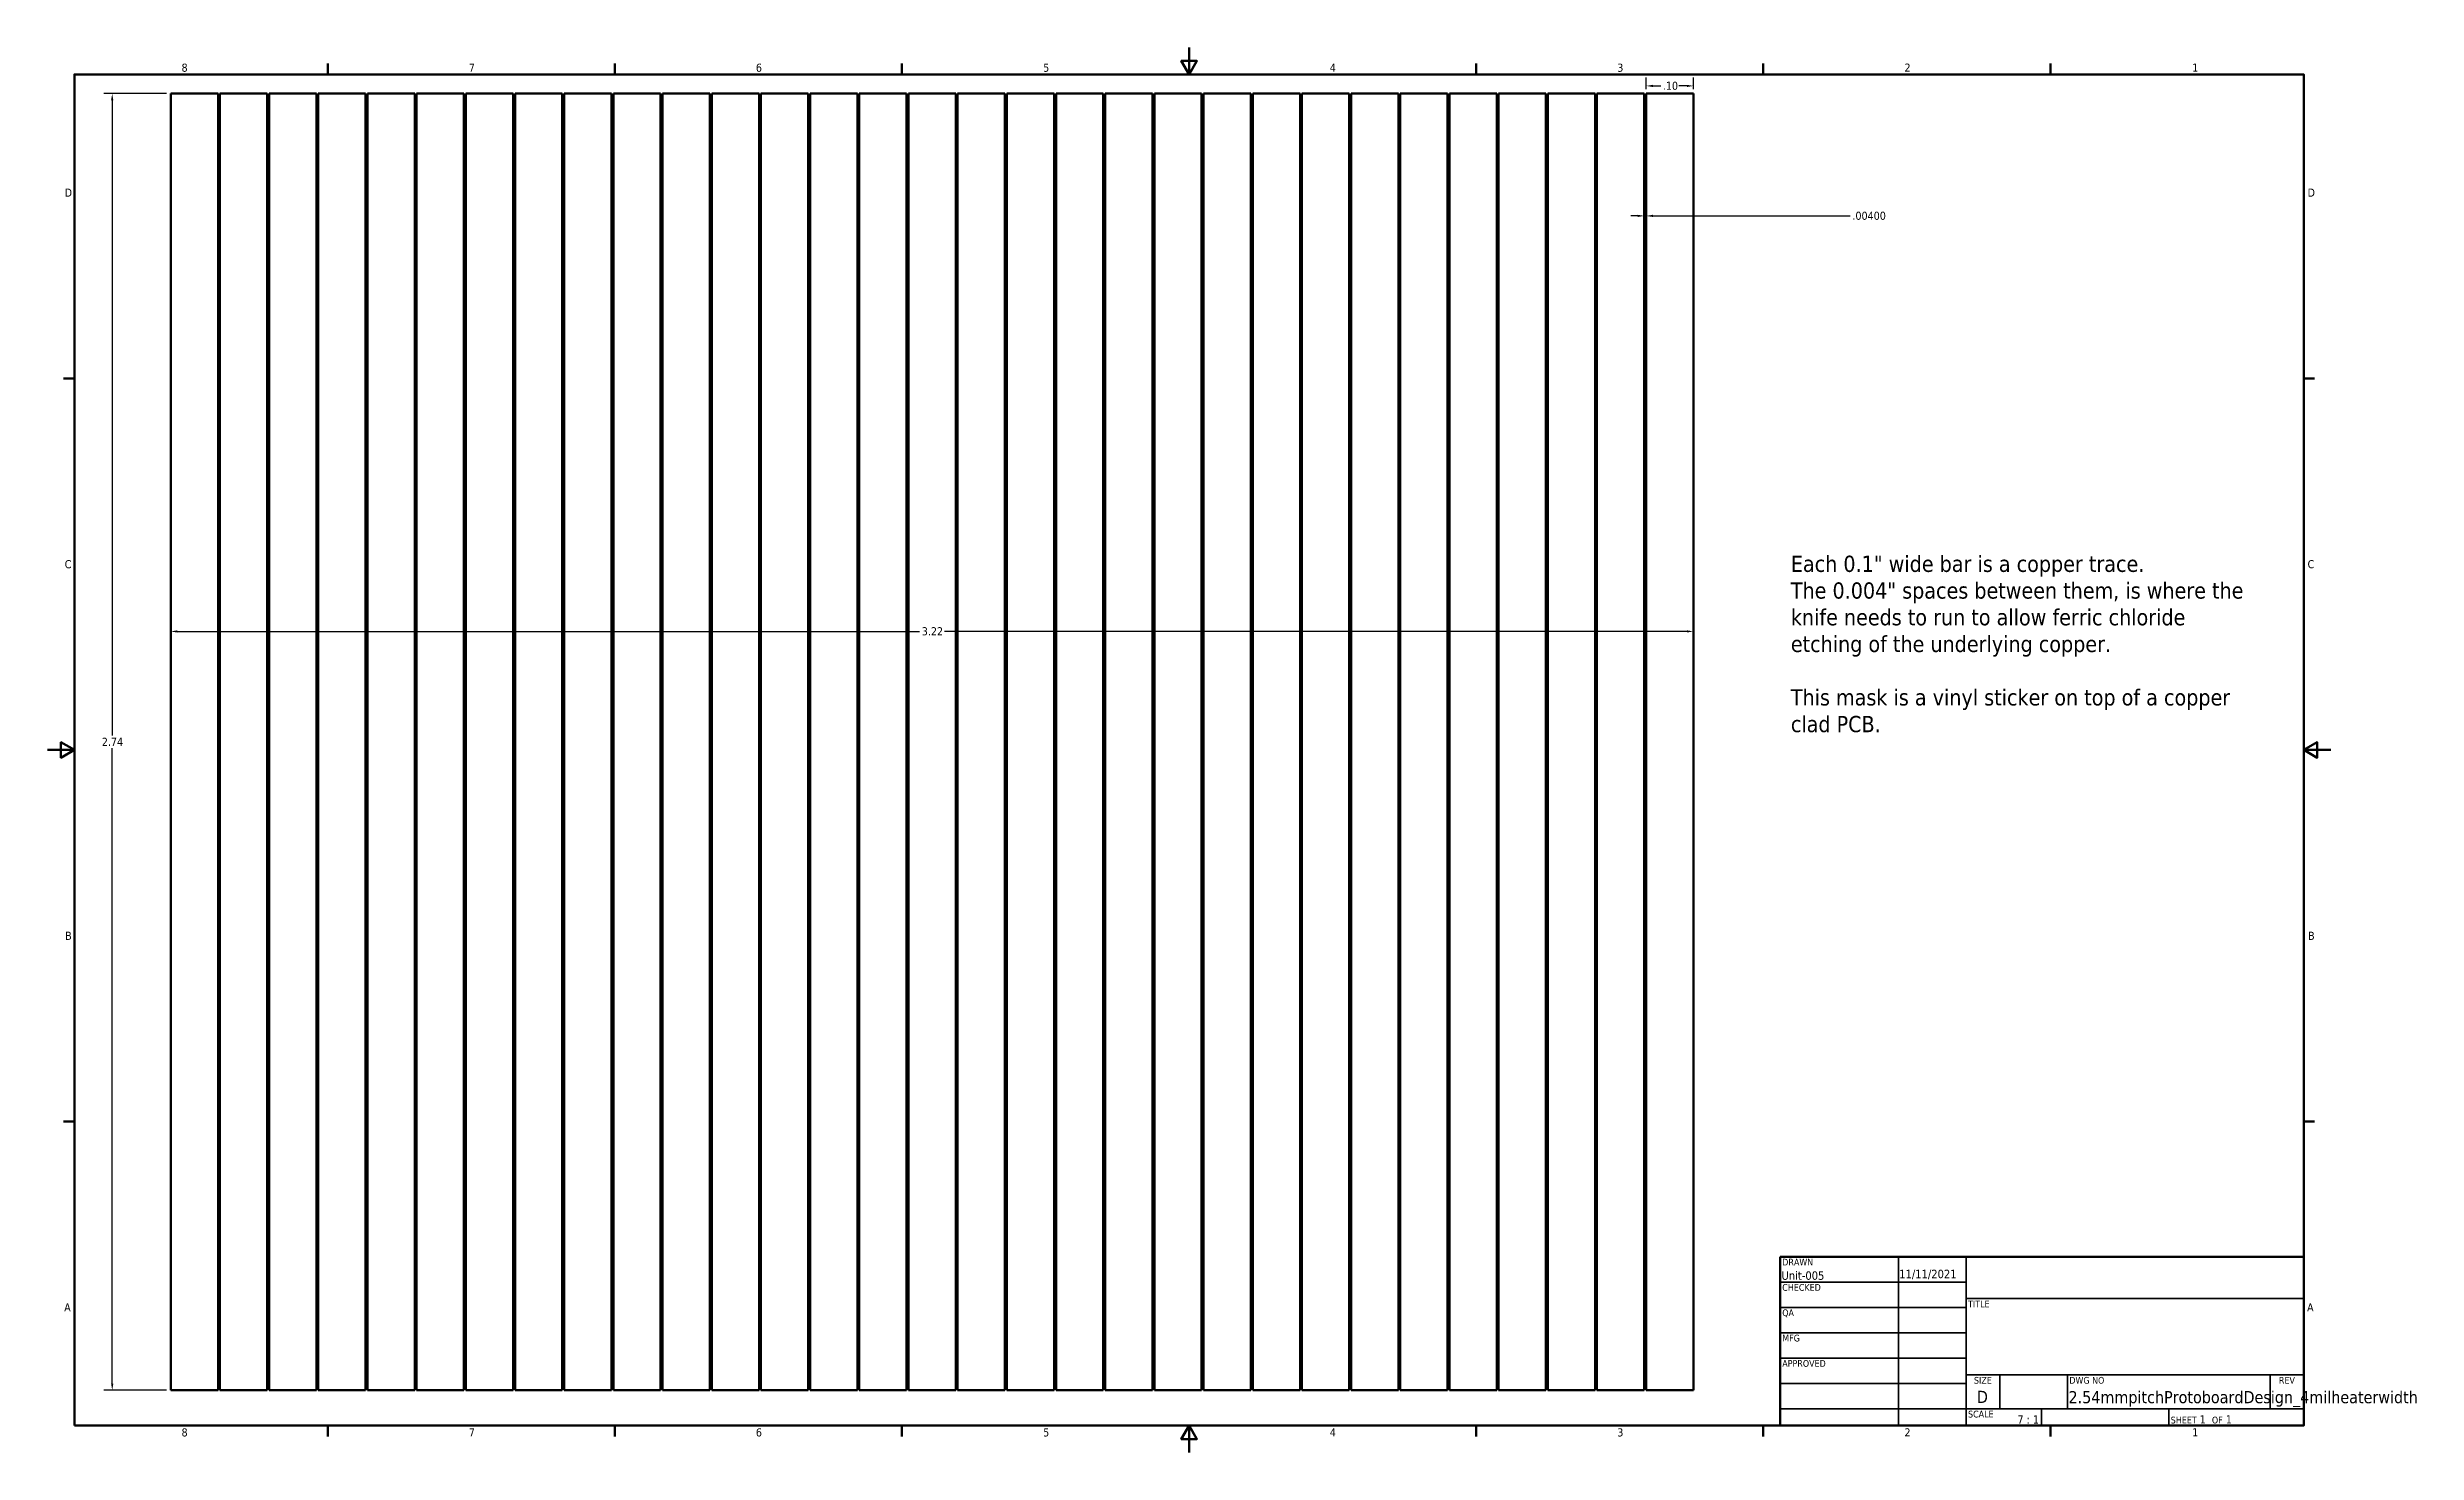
# Model space of a CAD drawing. Header units: inches. Extents: x 0.01 to 5.02, y 0.09 to 3.06.
import ezdxf
from ezdxf.enums import TextEntityAlignment as Align

# ---------------------------------------------------------------- set-up
doc = ezdxf.new("R2010")
doc.units = ezdxf.units.IN
doc.header["$LTSCALE"] = 0.142857
doc.header["$MEASUREMENT"] = 0
for name, color, linetype, lineweight in [('Border (ANSI)', 7, 'Continuous', 70), ('Dimension (ANSI)', 7, 'Continuous', 25), ('Symbol (ANSI)', 7, 'Continuous', 25), ('Title (ANSI)', 7, 'Continuous', 50), ('Visible (ANSI)', 7, 'Continuous', 50)]:
    doc.layers.add(name, color=color, linetype=linetype, lineweight=lineweight)
doc.styles.add('Note Text (ANSI)', font='tahoma.ttf')
doc.styles.add('Text Style30', font='tahoma.ttf')
doc.styles.add('Text Style38', font='tahoma.ttf')
doc.styles.add('Text Style39', font='tahoma.ttf')
doc.dimstyles.new('Default (ANSI)', dxfattribs={"dimscale": 0.142857, "dimtxt": 0.12, "dimasz": 0.098425, "dimexe": 0.125, "dimexo": 0.0625, "dimgap": 0.031496, "dimtad": 0, "dimtih": 1, "dimtoh": 1, "dimrnd": 1e-08, "dimzin": 4, "dimdsep": 46, "dimtxsty": 'Note Text (ANSI)', "dimcen": 0.09, "dimdle": 0.393701, "dimclrd": 256, "dimclre": 256, "dimclrt": 256, "dimadec": 0, "dimazin": 1, "dimtfac": 1, "dimtofl": 0, "dimtmove": 0, "dimatfit": 3, "dimfxl": 1, "dimtolj": 1, "dimtzin": 4, "dimlwd": -1, "dimlwe": -1, "dimarcsym": 0})

# ---------------------------------------------------------------- blocks, each defined once
blk = doc.blocks.new('Borders Default Border')
at = {"layer": 'Border (ANSI)'}
for p, q in [((4.25, 21), (4.25, 21.16)), ((8.5, 21), (8.5, 21.16)), ((12.75, 21), (12.75, 21.16)), ((21.25, 21), (21.25, 21.16)), ((25.5, 21), (25.5, 21.16)), ((29.75, 21), (29.75, 21.16)), ((0.5, 16.5), (0.34, 16.5)), ((33.5, 16.5), (33.66, 16.5)), ((0.5, 5.5), (0.34, 5.5)), ((33.5, 5.5), (33.66, 5.5)), ((4.25, 1), (4.25, 0.84)), ((8.5, 1), (8.5, 0.84)), ((12.75, 1), (12.75, 0.84)), ((21.25, 1), (21.25, 0.84)), ((25.5, 1), (25.5, 0.84)), ((29.75, 1), (29.75, 0.84))]:
    blk.add_line(p, q, dxfattribs=at)
at = {"layer": 'Border (ANSI)', "flags": 128}
for points in [[(17, 21.4), (17, 21), (16.885, 21.2), (17.115, 21.2), (17, 21)], [(0.5, 1), (0.5, 21), (33.5, 21), (33.5, 1), (0.5, 1)], [(0.1, 11), (0.5, 11), (0.3, 11.115), (0.3, 10.885), (0.5, 11)], [(33.9, 11), (33.5, 11), (33.7, 11.115), (33.7, 10.885), (33.5, 11)], [(17, 0.6), (17, 1), (16.885, 0.8), (17.115, 0.8), (17, 1)]]:
    blk.add_lwpolyline(points, dxfattribs=at)
at = {"layer": 'Border (ANSI)', "char_height": 0.12, "attachment_point": 7, "style": 'Note Text (ANSI)'}
for s, insert in [('8', (2.086, 21.037)), ('7', (6.338, 21.04)), ('6', (10.587, 21.037)), ('5', (14.84, 21.037)), ('4', (19.083, 21.04)), ('3', (23.338, 21.037)), ('2', (27.589, 21.04)), ('1', (31.848, 21.04)), ('D', (0.356, 19.19)), ('D', (33.556, 19.19)), ('C', (0.356, 13.688)), ('C', (33.556, 13.688)), ('B', (0.363, 8.19)), ('B', (33.563, 8.19)), ('A', (0.349, 2.69)), ('A', (33.549, 2.69)), ('8', (2.086, 0.837)), ('7', (6.338, 0.84)), ('6', (10.587, 0.837)), ('5', (14.84, 0.837)), ('4', (19.083, 0.84)), ('3', (23.338, 0.837)), ('2', (27.589, 0.84)), ('1', (31.848, 0.84))]:
    blk.add_mtext(s, dxfattribs=dict(at, insert=insert))
blk = doc.blocks.new('Title Blocks ANSI - Large')
at = {"layer": 'Title (ANSI)'}
for p, q in [((5, 7.45), (5, 4.95)), ((12.75, 7.45), (5, 7.45)), ((12.75, 4.95), (12.75, 7.45)), ((5, 4.95), (12.75, 4.95))]:
    blk.add_line(p, q, dxfattribs=at)
at = {"layer": 'Title (ANSI)', "lineweight": 35}
for p, q in [((6.75, 4.95), (6.75, 7.45)), ((7.75, 4.95), (7.75, 7.45)), ((5, 7.075), (7.75, 7.075)), ((5, 6.7), (7.75, 6.7)), ((7.75, 6.83), (12.75, 6.83)), ((5, 6.325), (7.75, 6.325)), ((5, 5.95), (7.75, 5.95)), ((12.75, 5.7), (7.75, 5.7)), ((8.25, 5.2), (8.25, 5.7)), ((9.25, 5.2), (9.25, 5.7)), ((12.25, 5.2), (12.25, 5.7)), ((5, 5.575), (7.75, 5.575)), ((7.75, 5.2), (5, 5.2)), ((12.75, 5.2), (7.75, 5.2)), ((8.87, 5.2), (8.87, 4.95)), ((10.75, 5.2), (10.75, 4.95))]:
    blk.add_line(p, q, dxfattribs=at)
at = {"layer": 'Title (ANSI)', "style": 'Text Style38'}
for s, p in [('DRAWN', (5.03, 7.42)), ('CHECKED', (5.03, 7.045)), ('QA', (5.03, 6.67)), ('TITLE', (7.78, 6.8)), ('MFG', (5.03, 6.295)), ('APPROVED', (5.03, 5.92)), ('DWG NO', (9.28, 5.67)), ('SCALE', (7.78, 5.17))]:
    blk.add_text(s, height=0.1, dxfattribs=at).set_placement(p, align=Align.TOP_LEFT)
for s, p in [('SIZE', (8, 5.67)), ('REV', (12.5, 5.67))]:
    blk.add_text(s, height=0.1, dxfattribs=at).set_placement(p, align=Align.TOP_CENTER)
at = {"layer": 'Title (ANSI)', "insert": (10.78, 4.98), "char_height": 0.12, "attachment_point": 7, "style": 'Note Text (ANSI)'}
blk.add_mtext('\\fTahoma|b0|i0;\\H0.1000;SHEET\\fTahoma|b0|i0;\\H0.1200; 1  \\fTahoma|b0|i0;\\H0.1000;OF\\fTahoma|b0|i0;\\H0.1200; 1 ', dxfattribs=at)
at = {"layer": 'Title (ANSI)'}
for tag, p, height, style in [('AUTHOR_001', (5.019, 7.108), 0.125, 'Text Style39'), ('CREATION_DATE_001', (6.761, 7.132), 0.125, 'Text Style39'), ('Sheet_Size_001', (7.911, 5.285), 0.18, 'Text Style30'), ('PART_NUMBER_001', (9.267, 5.281), 0.18, 'Text Style30'), ('Initial_View_Scale_001', (8.512, 4.98), 0.12, 'Note Text (ANSI)')]:
    blk.add_attdef(tag, p, '', height=height, dxfattribs=dict(at, style=style))
at = {"layer": 'Title (ANSI)', "style": 'Text Style39'}
for tag, p in [('COMPANY', (10.25, 7.14)), ('REVISION_NUMBER', (12.5, 5.375))]:
    blk.add_attdef(tag, text='', height=0.125, dxfattribs=at).set_placement(p, align=Align.MIDDLE_CENTER)
for tag, p in [('CHECKED_BY', (5.03, 6.73)), ('CHECKED_DATE', (6.78, 6.73)), ('MFG_APPROVED_BY', (5.03, 5.98)), ('MFG_APPROVED_DATE', (6.78, 5.98)), ('ENG_APPROVED_BY', (5.03, 5.605)), ('ENG_APPROVAL_DATE', (6.78, 5.605))]:
    blk.add_attdef(tag, text='', height=0.125, dxfattribs=at).set_placement(p, align=Align.BOTTOM_LEFT)
at = {"layer": 'Title (ANSI)', "style": 'Text Style30'}
blk.add_attdef('TITLE', text='', height=0.18, dxfattribs=at).set_placement((7.78, 6.223), align=Align.MIDDLE_LEFT)
blk = doc.blocks.new('*D6')
at = {"layer": 'Defpoints', "color": 0, "transparency": 16777216}
for p in [(3.3911, 2.9595), (3.3951, 2.9595), (3.3951, 2.7008)]:
    blk.add_point(p, dxfattribs=at)
at = {"layer": 'Dimension (ANSI)', "transparency": 16777216}
for p, q in [((3.3771, 2.7008), (3.363, 2.7008)), ((3.4092, 2.7008), (3.8267, 2.7008))]:
    blk.add_line(p, q, dxfattribs=at)
for points in [[(3.3771, 2.7032), (3.3771, 2.6985), (3.3911, 2.7008)], [(3.4092, 2.7032), (3.4092, 2.6985), (3.3951, 2.7008)]]:
    blk.add_solid(points, dxfattribs=at)
at = {"layer": 'Dimension (ANSI)', "transparency": 16777216, "insert": (3.8312, 2.7097), "char_height": 0.01714, "attachment_point": 1, "style": 'Note Text (ANSI)'}
blk.add_mtext('\\A1;.00400', dxfattribs=at)
blk = doc.blocks.new('*D7')
at = {"layer": 'Defpoints', "color": 0, "transparency": 16777216}
for p in [(3.3951, 2.9595), (3.4951, 2.9757), (3.4951, 2.9595)]:
    blk.add_point(p, dxfattribs=at)
at = {"layer": 'Dimension (ANSI)', "transparency": 16777216}
for p, q in [((3.3951, 2.9685), (3.3951, 2.9935)), ((3.4092, 2.9757), (3.4258, 2.9757)), ((3.4811, 2.9757), (3.4645, 2.9757)), ((3.4951, 2.9685), (3.4951, 2.9935))]:
    blk.add_line(p, q, dxfattribs=at)
for points in [[(3.4092, 2.978), (3.4092, 2.9733), (3.3951, 2.9757)], [(3.4811, 2.978), (3.4811, 2.9733), (3.4951, 2.9757)]]:
    blk.add_solid(points, dxfattribs=at)
at = {"layer": 'Dimension (ANSI)', "transparency": 16777216, "insert": (3.4303, 2.9846), "char_height": 0.01714, "attachment_point": 1, "style": 'Note Text (ANSI)'}
blk.add_mtext('\\A1;.10', dxfattribs=at)
blk = doc.blocks.new('*D8')
at = {"layer": 'Defpoints', "color": 0, "transparency": 16777216}
for p in [(0.2751, 2.0809), (3.4951, 2.0809), (3.4951, 1.8221)]:
    blk.add_point(p, dxfattribs=at)
at = {"layer": 'Dimension (ANSI)', "transparency": 16777216}
for p, q in [((0.2892, 1.8221), (1.8588, 1.8221)), ((3.4811, 1.8221), (1.9114, 1.8221))]:
    blk.add_line(p, q, dxfattribs=at)
for points in [[(0.2892, 1.8245), (0.2892, 1.8198), (0.2751, 1.8221)], [(3.4811, 1.8245), (3.4811, 1.8198), (3.4951, 1.8221)]]:
    blk.add_solid(points, dxfattribs=at)
at = {"layer": 'Dimension (ANSI)', "transparency": 16777216, "insert": (1.8633, 1.8311), "char_height": 0.01714, "attachment_point": 1, "style": 'Note Text (ANSI)'}
blk.add_mtext('\\A1;3.22', dxfattribs=at)
blk = doc.blocks.new('*D9')
at = {"layer": 'Defpoints', "color": 0, "transparency": 16777216}
for p in [(0.2751, 2.9595), (0.1514, 0.2175), (0.2751, 0.2175)]:
    blk.add_point(p, dxfattribs=at)
at = {"layer": 'Dimension (ANSI)', "transparency": 16777216}
for p, q in [((0.2662, 2.9595), (0.1335, 2.9595)), ((0.1514, 2.9455), (0.1514, 1.6018)), ((0.1514, 0.2316), (0.1514, 1.5753)), ((0.2662, 0.2175), (0.1335, 0.2175))]:
    blk.add_line(p, q, dxfattribs=at)
for points in [[(0.149, 2.9455), (0.1537, 2.9455), (0.1514, 2.9595)], [(0.149, 0.2316), (0.1537, 0.2316), (0.1514, 0.2175)]]:
    blk.add_solid(points, dxfattribs=at)
at = {"layer": 'Dimension (ANSI)', "transparency": 16777216, "insert": (0.1294, 1.5973), "char_height": 0.01714, "attachment_point": 1, "style": 'Note Text (ANSI)'}
blk.add_mtext('\\A1;2.74', dxfattribs=at)

msp = doc.modelspace()

# ---------------------------------------------------------------- linework, layer by layer
at = {"layer": 'Visible (ANSI)'}
for p, q in [((0.375126, 2.959541), (0.275126, 2.959541)), ((0.275126, 2.959541), (0.275126, 0.217541)), ((0.375126, 0.217541), (0.375126, 2.959541)), ((0.479126, 2.959541), (0.379126, 2.959541)), ((0.379126, 2.959541), (0.379126, 0.217541)), ((0.479126, 0.217541), (0.479126, 2.959541)), ((0.583126, 2.959541), (0.483126, 2.959541)), ((0.483126, 2.959541), (0.483126, 0.217541)), ((0.583126, 0.217541), (0.583126, 2.959541)), ((0.687126, 2.959541), (0.587126, 2.959541)), ((0.587126, 2.959541), (0.587126, 0.217541)), ((0.687126, 0.217541), (0.687126, 2.959541)), ((0.791126, 2.959541), (0.691126, 2.959541)), ((0.691126, 2.959541), (0.691126, 0.217541)), ((0.791126, 0.217541), (0.791126, 2.959541)), ((0.895126, 2.959541), (0.795126, 2.959541)), ((0.795126, 2.959541), (0.795126, 0.217541)), ((0.895126, 0.217541), (0.895126, 2.959541)), ((0.999126, 2.959541), (0.899126, 2.959541)), ((0.899126, 2.959541), (0.899126, 0.217541)), ((0.999126, 0.217541), (0.999126, 2.959541)), ((1.103126, 2.959541), (1.003126, 2.959541)), ((1.003126, 2.959541), (1.003126, 0.217541)), ((1.103126, 0.217541), (1.103126, 2.959541)), ((1.207126, 2.959541), (1.107126, 2.959541)), ((1.107126, 2.959541), (1.107126, 0.217541)), ((1.207126, 0.217541), (1.207126, 2.959541)), ((1.311126, 2.959541), (1.211126, 2.959541)), ((1.211126, 2.959541), (1.211126, 0.217541)), ((1.311126, 0.217541), (1.311126, 2.959541)), ((1.415126, 2.959541), (1.315126, 2.959541)), ((1.315126, 2.959541), (1.315126, 0.217541)), ((1.415126, 0.217541), (1.415126, 2.959541)), ((1.519126, 2.959541), (1.419126, 2.959541)), ((1.419126, 2.959541), (1.419126, 0.217541)), ((1.519126, 0.217541), (1.519126, 2.959541)), ((1.623126, 2.959541), (1.523126, 2.959541)), ((1.523126, 2.959541), (1.523126, 0.217541)), ((1.623126, 0.217541), (1.623126, 2.959541)), ((1.727126, 2.959541), (1.627126, 2.959541)), ((1.627126, 2.959541), (1.627126, 0.217541)), ((1.727126, 0.217541), (1.727126, 2.959541)), ((1.831126, 2.959541), (1.731126, 2.959541)), ((1.731126, 2.959541), (1.731126, 0.217541)), ((1.831126, 0.217541), (1.831126, 2.959541)), ((1.935126, 2.959541), (1.835126, 2.959541)), ((1.835126, 2.959541), (1.835126, 0.217541)), ((1.935126, 0.217541), (1.935126, 2.959541)), ((2.039126, 2.959541), (1.939126, 2.959541)), ((1.939126, 2.959541), (1.939126, 0.217541)), ((2.039126, 0.217541), (2.039126, 2.959541)), ((2.143126, 2.959541), (2.043126, 2.959541)), ((2.043126, 2.959541), (2.043126, 0.217541)), ((2.143126, 0.217541), (2.143126, 2.959541)), ((2.247126, 2.959541), (2.147126, 2.959541)), ((2.147126, 2.959541), (2.147126, 0.217541)), ((2.247126, 0.217541), (2.247126, 2.959541)), ((2.351126, 2.959541), (2.251126, 2.959541)), ((2.251126, 2.959541), (2.251126, 0.217541)), ((2.351126, 0.217541), (2.351126, 2.959541)), ((2.455126, 2.959541), (2.355126, 2.959541)), ((2.355126, 2.959541), (2.355126, 0.217541)), ((2.455126, 0.217541), (2.455126, 2.959541)), ((2.559126, 2.959541), (2.459126, 2.959541)), ((2.459126, 2.959541), (2.459126, 0.217541)), ((2.559126, 0.217541), (2.559126, 2.959541)), ((2.663126, 2.959541), (2.563126, 2.959541)), ((2.563126, 2.959541), (2.563126, 0.217541)), ((2.663126, 0.217541), (2.663126, 2.959541)), ((2.767126, 2.959541), (2.667126, 2.959541)), ((2.667126, 2.959541), (2.667126, 0.217541)), ((2.767126, 0.217541), (2.767126, 2.959541)), ((2.871126, 2.959541), (2.771126, 2.959541)), ((2.771126, 2.959541), (2.771126, 0.217541)), ((2.871126, 0.217541), (2.871126, 2.959541)), ((2.975126, 2.959541), (2.875126, 2.959541)), ((2.875126, 2.959541), (2.875126, 0.217541)), ((2.975126, 0.217541), (2.975126, 2.959541)), ((3.079126, 2.959541), (2.979126, 2.959541)), ((2.979126, 2.959541), (2.979126, 0.217541)), ((3.079126, 0.217541), (3.079126, 2.959541)), ((3.183126, 2.959541), (3.083126, 2.959541)), ((3.083126, 2.959541), (3.083126, 0.217541)), ((3.183126, 0.217541), (3.183126, 2.959541)), ((3.287126, 2.959541), (3.187126, 2.959541)), ((3.187126, 2.959541), (3.187126, 0.217541)), ((3.287126, 0.217541), (3.287126, 2.959541)), ((3.391126, 2.959541), (3.291126, 2.959541)), ((3.291126, 2.959541), (3.291126, 0.217541)), ((3.391126, 0.217541), (3.391126, 2.959541)), ((3.495126, 2.959541), (3.395126, 2.959541)), ((3.395126, 2.959541), (3.395126, 0.217541)), ((3.495126, 0.217541), (3.495126, 2.959541)), ((0.275126, 0.217541), (0.375126, 0.217541)), ((0.379126, 0.217541), (0.479126, 0.217541)), ((0.483126, 0.217541), (0.583126, 0.217541)), ((0.587126, 0.217541), (0.687126, 0.217541)), ((0.691126, 0.217541), (0.791126, 0.217541)), ((0.795126, 0.217541), (0.895126, 0.217541)), ((0.899126, 0.217541), (0.999126, 0.217541)), ((1.003126, 0.217541), (1.103126, 0.217541)), ((1.107126, 0.217541), (1.207126, 0.217541)), ((1.211126, 0.217541), (1.311126, 0.217541)), ((1.315126, 0.217541), (1.415126, 0.217541)), ((1.419126, 0.217541), (1.519126, 0.217541)), ((1.523126, 0.217541), (1.623126, 0.217541)), ((1.627126, 0.217541), (1.727126, 0.217541)), ((1.731126, 0.217541), (1.831126, 0.217541)), ((1.835126, 0.217541), (1.935126, 0.217541)), ((1.939126, 0.217541), (2.039126, 0.217541)), ((2.043126, 0.217541), (2.143126, 0.217541)), ((2.147126, 0.217541), (2.247126, 0.217541)), ((2.251126, 0.217541), (2.351126, 0.217541)), ((2.355126, 0.217541), (2.455126, 0.217541)), ((2.459126, 0.217541), (2.559126, 0.217541)), ((2.563126, 0.217541), (2.663126, 0.217541)), ((2.667126, 0.217541), (2.767126, 0.217541)), ((2.771126, 0.217541), (2.871126, 0.217541)), ((2.875126, 0.217541), (2.975126, 0.217541)), ((2.979126, 0.217541), (3.079126, 0.217541)), ((3.083126, 0.217541), (3.183126, 0.217541)), ((3.187126, 0.217541), (3.287126, 0.217541)), ((3.291126, 0.217541), (3.391126, 0.217541)), ((3.395126, 0.217541), (3.495126, 0.217541))]:
    msp.add_line(p, q, dxfattribs=at)

# ---------------------------------------------------------------- block references
at = {"xscale": 0.1428571428571428, "yscale": 0.1428571428571428, "zscale": 0.1428571428571428}
msp.add_blockref('Borders Default Border', (0, 0), dxfattribs=at)
msp.add_blockref('Title Blocks ANSI - Large', (2.964284, -0.564283), dxfattribs=at).add_auto_attribs({'AUTHOR_001': 'Unit-005', 'CREATION_DATE_001': '11/11/2021', 'PART_NUMBER_001': '2.54mmpitchProtoboardDesign_4milheaterwidth', 'Sheet_Size_001': 'D', 'Initial_View_Scale_001': '7 : 1'})

# ---------------------------------------------------------------- texts
at = {"layer": 'Symbol (ANSI)', "insert": (3.701034, 1.982336), "char_height": 0.03428571, "width": 0.99889644, "attachment_point": 1, "line_spacing_factor": 0.987884, "style": 'Note Text (ANSI)'}
msp.add_mtext('\\fTahoma|b0|i0;\\H0.0343;Each 0.1" wide bar is a copper trace.\\P\\fTahoma|b0|i0;\\H0.0343;The 0.004" spaces between them, is where the \\Pknife needs to run to allow ferric chloride \\Petching of the underlying copper. \\P\\fTahoma|b0|i0;\\H0.0343;\\P\\fTahoma|b0|i0;\\H0.0343;This mask is a vinyl sticker on top of a copper \\Pclad PCB.', dxfattribs=at)

# ---------------------------------------------------------------- dimensions: what is measured, and where the dimension line sits
at = {"layer": 'Dimension (ANSI)'}
for base, p1, p2, angle, override, picture, middle in [((0.151392, 0.217541), (0.275126, 2.959541), (0.275126, 0.217541), 90, {"dimgap": 0.031496, "dimdec": 2, "dimtol": 0, "dimlim": 0, "dimtp": 0, "dimtm": 0, "dimtdec": 2, "dimatfit": 1}, '*D9', (0.151392, 1.588541)), ((3.495126, 2.975671), (3.395126, 2.959541), (3.495126, 2.959541), 180, {"dimgap": 0.031496, "dimtih": 0, "dimtoh": 0, "dimdec": 2, "dimtol": 0, "dimlim": 0, "dimtp": 0, "dimtm": 0, "dimtdec": 2, "dimatfit": 1}, '*D7', (3.445126, 2.975671)), ((3.495126, 1.822147), (0.275126, 2.080864), (3.495126, 2.080864), 180, {"dimgap": 0.031496, "dimtih": 0, "dimtoh": 0, "dimdec": 2, "dimse1": 1, "dimse2": 1, "dimtol": 0, "dimlim": 0, "dimtp": 0, "dimtm": 0, "dimtdec": 2, "dimatfit": 1}, '*D8', (1.885126, 1.822147))]:
    dim = msp.add_linear_dim(base=base, p1=p1, p2=p2, angle=angle, dimstyle='Default (ANSI)', override=override, dxfattribs=at)
    dim.commit()
    dim.dimension.update_dxf_attribs({"geometry": picture, "text_midpoint": middle, "dimtype": 160})
dim = msp.add_linear_dim(base=(3.395126, 2.700823), p1=(3.391126, 2.959541), p2=(3.395126, 2.959541), dimstyle='Default (ANSI)', override={"dimgap": 0.031496, "dimtih": 0, "dimtoh": 0, "dimdec": 5, "dimse1": 1, "dimse2": 1, "dimtol": 0, "dimlim": 0, "dimtp": 0, "dimtm": 0, "dimtdec": 4, "dimatfit": 1}, dxfattribs=at)
dim.commit()
dim.dimension.update_dxf_attribs({"geometry": '*D6', "text_midpoint": (3.865341, 2.700823), "dimtype": 160})

doc.saveas('drawing.dxf')
